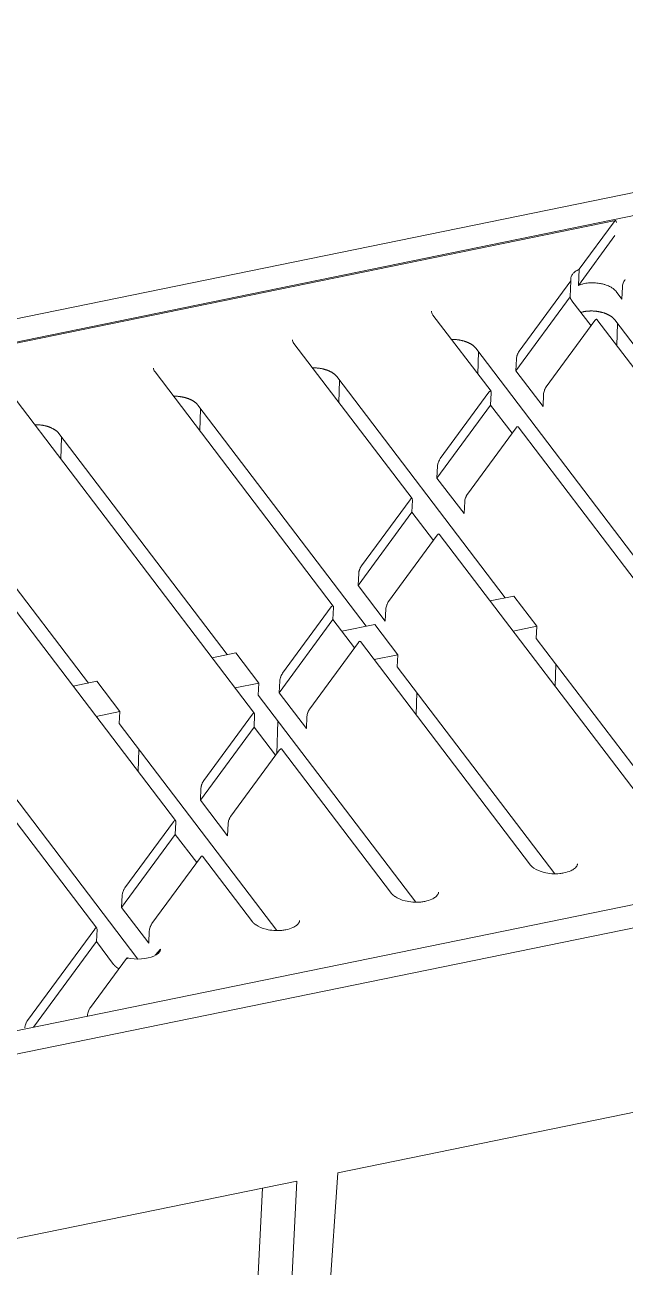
# Model space of a CAD drawing. Header units: millimetres. Extents: x 4267 to 8467, y 166 to 3136.
# Drawn here: x 5256.8 to 5313.5, y 1944.6 to 2062 of the extents above; entities that cross this region are included whole.
import ezdxf

# ---------------------------------------------------------------- set-up
doc = ezdxf.new("R2010")
doc.units = ezdxf.units.MM

msp = doc.modelspace()

# ---------------------------------------------------------------- linework, layer by layer
at = {"linetype": 'Continuous', "lineweight": 5}
for p, q in [((5135.58, 2009.62, 326.37), (5554.13, 2095.27, 326.37)), ((5137.03, 2007.72, 326.37), (5555.58, 2093.36, 326.37)), ((5312.6, 2043.53, 326.37), (5238.48, 2028.36, 326.37)), ((5312.47, 2043.41, 326.37), (5309.18, 2038.93, 326.37)), ((5312.55, 2042.11, 326.37), (5309.1, 2037.4, 326.37)), ((5309.1, 2037.4, 326.37), (5309.18, 2038.93, 326.37)), ((5303.5, 2031.19, 326.37), (5308.38, 2037.84, 326.37)), ((5308.38, 2037.84, 326.37), (5308.3, 2036.32, 326.37)), ((5179.91, 1951.38, 326.37), (5598.45, 2037.02, 326.37)), ((5313.19, 2036.12, 326.37), (5312.67, 2036.82, 326.37)), ((5313.25, 2037.26, 326.37), (5313.19, 2036.12, 326.37)), ((5308.3, 2036.32, 326.37), (5303.18, 2029.34, 326.37)), ((5308.48, 2035.96, 326.37), (5310.29, 2033.58, 326.37)), ((5181.36, 1949.47, 326.37), (5599.9, 2035.12, 326.37)), ((5300.84, 2027.4, 326.37), (5295.35, 2034.6, 326.37)), ((5310.66, 2034.08, 326.37), (5306.06, 2027.82, 326.37)), ((5342.91, 1992.05, 326.37), (5310.85, 2034.18, 326.37)), ((5328.44, 2013.24, 326.37), (5312.53, 2034.15, 326.37)), ((5312.79, 2033.81, 326.37), (5312.72, 2031.71, 326.37)), ((5293.39, 2017.25, 326.37), (5282.22, 2031.92, 326.37)), ((5315.32, 2010.56, 326.37), (5299.41, 2031.46, 326.37)), ((5299.67, 2031.12, 326.37), (5299.59, 2029.03, 326.37)), ((5303.18, 2029.34, 326.37), (5303.24, 2030.48, 326.37)), ((5305.75, 2025.97, 326.37), (5303.18, 2029.34, 326.37)), ((5285.94, 2007.1, 326.37), (5269.1, 2029.23, 326.37)), ((5302.19, 2007.87, 326.37), (5286.28, 2028.78, 326.37)), ((5286.54, 2028.43, 326.37), (5286.47, 2026.34, 326.37)), ((5296.05, 2021.04, 326.37), (5300.64, 2027.3, 326.37)), ((5300.86, 2027.24, 326.37), (5300.8, 2026.1, 326.37)), ((5305.8, 2027.12, 326.37), (5305.75, 2025.97, 326.37)), ((5278.49, 1996.95, 326.37), (5255.97, 2026.55, 326.37)), ((5289.06, 2005.18, 326.37), (5273.15, 2026.09, 326.37)), ((5300.8, 2026.1, 326.37), (5295.73, 2019.19, 326.37)), ((5300.8, 2026.1, 326.37), (5302.84, 2023.43, 326.37)), ((5273.41, 2025.75, 326.37), (5273.34, 2023.66, 326.37)), ((5271.04, 1986.81, 326.37), (5242.84, 2023.86, 326.37)), ((5303.21, 2023.93, 326.37), (5298.61, 2017.67, 326.37)), ((5330.83, 1987.98, 326.37), (5303.4, 2024.03, 326.37)), ((5275.93, 2002.5, 326.37), (5260.02, 2023.41, 326.37)), ((5260.28, 2023.06, 326.37), (5260.21, 2020.97, 326.37)), ((5262.81, 1999.81, 326.37), (5246.89, 2020.72, 326.37)), ((5295.73, 2019.19, 326.37), (5295.79, 2020.34, 326.37)), ((5263.59, 1976.66, 326.37), (5231.53, 2018.79, 326.37)), ((5298.3, 2015.83, 326.37), (5295.73, 2019.19, 326.37)), ((5288.6, 2010.89, 326.37), (5293.19, 2017.15, 326.37)), ((5293.41, 2017.1, 326.37), (5293.36, 2015.96, 326.37)), ((5298.35, 2016.97, 326.37), (5298.3, 2015.83, 326.37)), ((5293.36, 2015.96, 326.37), (5288.28, 2009.05, 326.37)), ((5293.36, 2015.96, 326.37), (5295.39, 2013.28, 326.37)), ((5295.76, 2013.79, 326.37), (5291.16, 2007.52, 326.37)), ((5317.71, 1985.3, 326.37), (5295.95, 2013.88, 326.37)), ((5288.28, 2009.05, 326.37), (5288.34, 2010.19, 326.37)), ((5290.85, 2005.68, 326.37), (5288.28, 2009.05, 326.37)), ((5281.15, 2000.74, 326.37), (5285.74, 2007.01, 326.37)), ((5300.75, 2007.58, 326.37), (5302.99, 2008.03, 326.37)), ((5302.99, 2008.03, 326.37), (5305.16, 2005.18, 326.37)), ((5285.91, 2005.81, 326.37), (5280.83, 1998.9, 326.37)), ((5285.96, 2006.95, 326.37), (5285.91, 2005.81, 326.37)), ((5285.91, 2005.81, 326.37), (5287.94, 2003.14, 326.37)), ((5290.9, 2006.82, 326.37), (5290.85, 2005.68, 326.37)), ((5286.74, 2004.71, 326.37), (5289.86, 2005.35, 326.37)), ((5289.86, 2005.35, 326.37), (5292.04, 2002.49, 326.37)), ((5305.16, 2005.18, 326.37), (5302.92, 2004.72, 326.37)), ((5305.11, 2004.04, 326.37), (5305.16, 2005.18, 326.37)), ((5288.31, 2003.64, 326.37), (5283.71, 1997.38, 326.37)), ((5304.58, 1982.61, 326.37), (5288.5, 2003.74, 326.37)), ((5320, 1984.47, 326.37), (5305.11, 2004.04, 326.37)), ((5274.49, 2002.2, 326.37), (5276.73, 2002.66, 326.37)), ((5276.73, 2002.66, 326.37), (5278.91, 1999.8, 326.37)), ((5292.04, 2002.49, 326.37), (5289.8, 2002.03, 326.37)), ((5291.98, 2001.35, 326.37), (5292.04, 2002.49, 326.37)), ((5306.87, 1981.79, 326.37), (5291.98, 2001.35, 326.37)), ((5306.89, 1999.5, 326.37), (5306.96, 2001.6, 326.37)), ((5261.37, 1999.52, 326.37), (5263.61, 1999.98, 326.37)), ((5263.61, 1999.98, 326.37), (5265.78, 1997.12, 326.37)), ((5280.83, 1998.9, 326.37), (5280.89, 2000.04, 326.37)), ((5278.91, 1999.8, 326.37), (5276.67, 1999.35, 326.37)), ((5278.85, 1998.67, 326.37), (5278.91, 1999.8, 326.37)), ((5283.4, 1995.53, 326.37), (5280.83, 1998.9, 326.37)), ((5293.76, 1996.82, 326.37), (5293.84, 1998.91, 326.37)), ((5293.74, 1979.1, 326.37), (5278.85, 1998.67, 326.37)), ((5265.78, 1997.12, 326.37), (5263.54, 1996.66, 326.37)), ((5265.72, 1995.98, 326.37), (5265.78, 1997.12, 326.37)), ((5273.7, 1990.6, 326.37), (5278.3, 1996.86, 326.37)), ((5278.51, 1996.8, 326.37), (5278.46, 1995.66, 326.37)), ((5283.45, 1996.67, 326.37), (5283.4, 1995.53, 326.37)), ((5280.61, 1976.41, 326.37), (5265.72, 1995.98, 326.37)), ((5278.46, 1995.66, 326.37), (5273.39, 1988.75, 326.37)), ((5278.46, 1995.66, 326.37), (5280.49, 1992.99, 326.37)), ((5280.6, 1993.14, 326.37), (5280.71, 1996.22, 326.37)), ((5267.49, 1973.73, 326.37), (5252.6, 1993.29, 326.37)), ((5267.51, 1991.45, 326.37), (5267.58, 1993.54, 326.37)), ((5280.86, 1993.49, 326.37), (5276.26, 1987.23, 326.37)), ((5291.45, 1979.92, 326.37), (5281.05, 1993.59, 326.37)), ((5273.39, 1988.75, 326.37), (5273.44, 1989.89, 326.37)), ((5275.95, 1985.38, 326.37), (5273.39, 1988.75, 326.37)), ((5266.25, 1980.45, 326.37), (5270.85, 1986.71, 326.37)), ((5271.07, 1986.65, 326.37), (5271.01, 1985.51, 326.37)), ((5276.01, 1986.53, 326.37), (5275.95, 1985.38, 326.37)), ((5271.01, 1985.51, 326.37), (5265.94, 1978.6, 326.37)), ((5271.01, 1985.51, 326.37), (5273.04, 1982.84, 326.37)), ((5273.41, 1983.34, 326.37), (5268.81, 1977.08, 326.37)), ((5278.32, 1977.24, 326.37), (5273.6, 1983.44, 326.37)), ((5265.94, 1978.6, 326.37), (5265.99, 1979.75, 326.37)), ((5268.5, 1975.24, 326.37), (5265.94, 1978.6, 326.37)), ((5257.06, 1967.93, 326.37), (5263.4, 1976.56, 326.37)), ((5263.62, 1976.51, 326.37), (5263.56, 1975.37, 326.37)), ((5263.56, 1975.37, 326.37), (5257.62, 1967.28, 326.37)), ((5263.56, 1975.37, 326.37), (5265.19, 1973.22, 326.37)), ((5268.56, 1976.38, 326.37), (5268.5, 1975.24, 326.37)), ((5266.39, 1973.78, 326.37), (5262.99, 1969.14, 326.37)), ((5262.73, 1968.45, 326.37), (5262.72, 1968.32, 326.37)), ((5286.37, 1953.53, 326.37), (5333.87, 1963.24, 326.37)), ((5280.84, 1872.86, 326.37), (5286.37, 1953.53, 326.37)), ((5236.1, 1943.24, 326.37), (5282.49, 1952.73, 326.37)), ((5279.25, 1952.07, 326.37), (5277.89, 1924.4, 326.37)), ((5282.49, 1952.73, 326.37), (5278.52, 1872.38, 326.37))]:
    msp.add_line(p, q, dxfattribs=at)
for points in [[(5308.3, 2036.32), (5308.31, 2036.31, 0.004111), (5308.31, 2036.29, 0.004097), (5308.31, 2036.28, 0.004079), (5308.32, 2036.27, 0.00406), (5308.32, 2036.26, 0.004038), (5308.32, 2036.25, 0.004016), (5308.33, 2036.23, 0.00399), (5308.33, 2036.22, 0.003964), (5308.34, 2036.21, 0.003935), (5308.34, 2036.2, 0.003905), (5308.35, 2036.18, 0.003872), (5308.35, 2036.17, 0.003838), (5308.36, 2036.16, 0.003805), (5308.36, 2036.15, 0.003777), (5308.37, 2036.14, 0.003729), (5308.37, 2036.12, 0.003669), (5308.38, 2036.11, 0.003661), (5308.39, 2036.1, 0.003695), (5308.39, 2036.09, 0.003547), (5308.4, 2036.08, 0.003276), (5308.4, 2036.06, 0.003573), (5308.41, 2036.05, 0.004201), (5308.42, 2036.04, 0.003142), (5308.43, 2036.03, 0.001071), (5308.43, 2036.02, 0.004365), (5308.44, 2036.01, 0.007316), (5308.46, 2035.99, 0.003492), (5308.48, 2035.96, 0.00183)], [(5312.53, 2034.15), (5312.5, 2034.19, 0.01014), (5312.47, 2034.22, 0.009403), (5312.44, 2034.26, 0.008954), (5312.4, 2034.3, 0.008859), (5312.37, 2034.33, 0.008619), (5312.33, 2034.37, 0.008367), (5312.28, 2034.4, 0.008089), (5312.24, 2034.44, 0.007884), (5312.19, 2034.47, 0.007635), (5312.14, 2034.51, 0.007433), (5312.09, 2034.54, 0.007202), (5312.03, 2034.57, 0.007017), (5311.97, 2034.6, 0.006808), (5311.92, 2034.63, 0.006638), (5311.85, 2034.66, 0.006451), (5311.79, 2034.69, 0.006298), (5311.73, 2034.72, 0.006133), (5311.66, 2034.75, 0.005997), (5311.59, 2034.77, 0.005853), (5311.52, 2034.8, 0.005732), (5311.45, 2034.82, 0.005608), (5311.37, 2034.84, 0.005502), (5311.3, 2034.86, 0.005396), (5311.22, 2034.88, 0.005304), (5311.15, 2034.9, 0.005216), (5311.07, 2034.91, 0.005137), (5310.99, 2034.93, 0.005065), (5310.91, 2034.94, 0.004998), (5310.83, 2034.95, 0.004941), (5310.75, 2034.96, 0.004886), (5310.67, 2034.97, 0.004842), (5310.6, 2034.98, 0.004794), (5310.52, 2034.98, 0.004767), (5310.44, 2034.99, 0.004738), (5310.36, 2034.99, 0.004711), (5310.28, 2034.99, 0.004659), (5310.21, 2034.99, 0.004687), (5310.13, 2034.98, 0.004751), (5310.05, 2034.98, 0.004638), (5309.98, 2034.98, 0.004345), (5309.91, 2034.97, 0.004763), (5309.84, 2034.96, 0.005634), (5309.77, 2034.95, 0.004374), (5309.7, 2034.94, 0.001558), (5309.64, 2034.93, 0.006066), (5309.57, 2034.92, 0.010785), (5309.46, 2034.89, 0.005409), (5309.31, 2034.86, 0.002932)], [(5299.41, 2031.46), (5299.37, 2031.51, 0.012485), (5299.33, 2031.55, 0.011397), (5299.29, 2031.6, 0.010732), (5299.24, 2031.64, 0.010588), (5299.19, 2031.68, 0.010233), (5299.14, 2031.73, 0.009865), (5299.08, 2031.77, 0.009466), (5299.02, 2031.81, 0.009174), (5298.96, 2031.85, 0.008829), (5298.89, 2031.89, 0.008551), (5298.82, 2031.93, 0.008239), (5298.75, 2031.97, 0.007989), (5298.67, 2032, 0.007726), (5298.59, 2032.04, 0.007521), (5298.51, 2032.07, 0.007274), (5298.42, 2032.1, 0.007048), (5298.34, 2032.13, 0.006912), (5298.25, 2032.16, 0.006873), (5298.15, 2032.18, 0.006538), (5298.06, 2032.2, 0.006021), (5297.97, 2032.22, 0.006461), (5297.87, 2032.24, 0.007463), (5297.77, 2032.26, 0.005682), (5297.68, 2032.27, 0.002193), (5297.59, 2032.28, 0.007661), (5297.49, 2032.29, 0.012902), (5297.32, 2032.3, 0.006434), (5297.1, 2032.3, 0.003461)], [(5286.28, 2028.78), (5286.24, 2028.82, 0.012484), (5286.2, 2028.87, 0.011397), (5286.16, 2028.91, 0.010732), (5286.12, 2028.95, 0.010587), (5286.07, 2029, 0.010233), (5286.01, 2029.04, 0.009865), (5285.96, 2029.08, 0.009466), (5285.9, 2029.12, 0.009174), (5285.83, 2029.17, 0.008829), (5285.76, 2029.21, 0.008551), (5285.69, 2029.24, 0.008239), (5285.62, 2029.28, 0.007989), (5285.54, 2029.32, 0.007726), (5285.46, 2029.35, 0.007521), (5285.38, 2029.38, 0.007274), (5285.3, 2029.41, 0.007048), (5285.21, 2029.44, 0.006912), (5285.12, 2029.47, 0.006873), (5285.03, 2029.49, 0.006538), (5284.93, 2029.52, 0.006021), (5284.84, 2029.54, 0.006461), (5284.74, 2029.55, 0.007463), (5284.65, 2029.57, 0.005682), (5284.55, 2029.58, 0.002193), (5284.47, 2029.59, 0.007661), (5284.36, 2029.6, 0.012902), (5284.19, 2029.61, 0.006434), (5283.98, 2029.61, 0.003461)], [(5273.15, 2026.09), (5273.11, 2026.14, 0.012488), (5273.08, 2026.18, 0.0114), (5273.03, 2026.22, 0.010735), (5272.99, 2026.27, 0.01059), (5272.94, 2026.31, 0.010236), (5272.88, 2026.35, 0.009867), (5272.83, 2026.4, 0.009469), (5272.77, 2026.44, 0.009176), (5272.7, 2026.48, 0.008831), (5272.64, 2026.52, 0.008553), (5272.57, 2026.56, 0.008241), (5272.49, 2026.59, 0.007991), (5272.42, 2026.63, 0.007728), (5272.34, 2026.66, 0.007522), (5272.25, 2026.7, 0.007276), (5272.17, 2026.73, 0.00705), (5272.08, 2026.76, 0.006913), (5271.99, 2026.78, 0.006874), (5271.9, 2026.81, 0.006539), (5271.81, 2026.83, 0.006022), (5271.71, 2026.85, 0.006461), (5271.62, 2026.87, 0.007464), (5271.52, 2026.88, 0.005682), (5271.42, 2026.9, 0.002194), (5271.34, 2026.91, 0.007662), (5271.23, 2026.92, 0.012903), (5271.06, 2026.92, 0.006434), (5270.85, 2026.93, 0.003461)], [(5260.02, 2023.41), (5259.99, 2023.45, 0.012488), (5259.95, 2023.49, 0.0114), (5259.91, 2023.54, 0.010735), (5259.86, 2023.58, 0.01059), (5259.81, 2023.63, 0.010236), (5259.76, 2023.67, 0.009867), (5259.7, 2023.71, 0.009469), (5259.64, 2023.75, 0.009176), (5259.58, 2023.79, 0.008831), (5259.51, 2023.83, 0.008553), (5259.44, 2023.87, 0.008241), (5259.36, 2023.91, 0.007991), (5259.29, 2023.94, 0.007728), (5259.21, 2023.98, 0.007522), (5259.13, 2024.01, 0.007276), (5259.04, 2024.04, 0.00705), (5258.95, 2024.07, 0.006913), (5258.86, 2024.1, 0.006874), (5258.77, 2024.12, 0.006539), (5258.68, 2024.14, 0.006022), (5258.59, 2024.16, 0.006461), (5258.49, 2024.18, 0.007464), (5258.39, 2024.2, 0.005682), (5258.3, 2024.21, 0.002194), (5258.21, 2024.22, 0.007662), (5258.1, 2024.23, 0.012903), (5257.94, 2024.24, 0.006434), (5257.72, 2024.24, 0.003461)], [(5304.52, 1982.66), (5304.53, 1982.65, 0.002114), (5304.54, 1982.65, 0.002054), (5304.54, 1982.64, 0.002028), (5304.55, 1982.63, 0.002043), (5304.56, 1982.62, 0.00204), (5304.56, 1982.61, 0.002036), (5304.57, 1982.6, 0.002028), (5304.58, 1982.6, 0.002028), (5304.58, 1982.59, 0.002021), (5304.59, 1982.58, 0.00202), (5304.6, 1982.57, 0.002012), (5304.61, 1982.56, 0.002011), (5304.62, 1982.55, 0.002003), (5304.62, 1982.55, 0.002001), (5304.63, 1982.54, 0.001994), (5304.64, 1982.53, 0.001992), (5304.65, 1982.52, 0.001984), (5304.66, 1982.51, 0.001982), (5304.67, 1982.5, 0.001974), (5304.68, 1982.49, 0.001972), (5304.68, 1982.49, 0.001963), (5304.69, 1982.48, 0.00196), (5304.7, 1982.47, 0.001953), (5304.71, 1982.46, 0.001954), (5304.72, 1982.45, 0.00194), (5304.73, 1982.44, 0.001924), (5304.74, 1982.43, 0.001935), (5304.75, 1982.42, 0.001975), (5304.76, 1982.42, 0.001904), (5304.77, 1982.41, 0.001765), (5304.79, 1982.4, 0.001958), (5304.8, 1982.39, 0.002353), (5304.81, 1982.38, 0.001743), (5304.82, 1982.37, 0.00053), (5304.83, 1982.36, 0.002511), (5304.84, 1982.35, 0.004292), (5304.86, 1982.34, 0.002031), (5304.89, 1982.32, 0.00105)], [(5291.4, 1979.98), (5291.4, 1979.97, 0.002115), (5291.41, 1979.96, 0.002054), (5291.42, 1979.95, 0.002028), (5291.42, 1979.94, 0.002043), (5291.43, 1979.93, 0.002041), (5291.44, 1979.93, 0.002036), (5291.44, 1979.92, 0.002028), (5291.45, 1979.91, 0.002028), (5291.46, 1979.9, 0.002021), (5291.46, 1979.89, 0.00202), (5291.47, 1979.88, 0.002012), (5291.48, 1979.88, 0.002011), (5291.49, 1979.87, 0.002003), (5291.5, 1979.86, 0.002002), (5291.5, 1979.85, 0.001994), (5291.51, 1979.84, 0.001992), (5291.52, 1979.83, 0.001984), (5291.53, 1979.83, 0.001982), (5291.54, 1979.82, 0.001974), (5291.55, 1979.81, 0.001972), (5291.56, 1979.8, 0.001963), (5291.57, 1979.79, 0.00196), (5291.58, 1979.78, 0.001953), (5291.59, 1979.77, 0.001954), (5291.59, 1979.76, 0.00194), (5291.61, 1979.76, 0.001924), (5291.62, 1979.75, 0.001935), (5291.63, 1979.74, 0.001975), (5291.64, 1979.73, 0.001904), (5291.65, 1979.72, 0.001765), (5291.66, 1979.71, 0.001958), (5291.67, 1979.7, 0.002353), (5291.68, 1979.69, 0.001743), (5291.69, 1979.69, 0.00053), (5291.7, 1979.68, 0.002511), (5291.72, 1979.67, 0.004292), (5291.74, 1979.65, 0.002031), (5291.77, 1979.63, 0.00105)], [(5278.27, 1977.29), (5278.27, 1977.28, 0.002115), (5278.28, 1977.27, 0.002054), (5278.29, 1977.27, 0.002028), (5278.29, 1977.26, 0.002043), (5278.3, 1977.25, 0.002041), (5278.31, 1977.24, 0.002037), (5278.31, 1977.23, 0.002028), (5278.32, 1977.22, 0.002028), (5278.33, 1977.22, 0.002021), (5278.34, 1977.21, 0.00202), (5278.34, 1977.2, 0.002012), (5278.35, 1977.19, 0.002011), (5278.36, 1977.18, 0.002003), (5278.37, 1977.17, 0.002002), (5278.38, 1977.16, 0.001994), (5278.38, 1977.16, 0.001992), (5278.39, 1977.15, 0.001984), (5278.4, 1977.14, 0.001982), (5278.41, 1977.13, 0.001974), (5278.42, 1977.12, 0.001972), (5278.43, 1977.11, 0.001963), (5278.44, 1977.1, 0.00196), (5278.45, 1977.1, 0.001953), (5278.46, 1977.09, 0.001955), (5278.47, 1977.08, 0.00194), (5278.48, 1977.07, 0.001924), (5278.49, 1977.06, 0.001935), (5278.5, 1977.05, 0.001975), (5278.51, 1977.04, 0.001904), (5278.52, 1977.03, 0.001765), (5278.53, 1977.03, 0.001958), (5278.54, 1977.02, 0.002353), (5278.55, 1977.01, 0.001743), (5278.56, 1977, 0.00053), (5278.57, 1976.99, 0.002511), (5278.59, 1976.98, 0.004292), (5278.61, 1976.97, 0.002031), (5278.64, 1976.95, 0.00105)], [(5265.19, 1973.22), (5265.2, 1973.2, 0.003945), (5265.22, 1973.19, 0.003857), (5265.23, 1973.17, 0.00379), (5265.24, 1973.16, 0.003753), (5265.25, 1973.15, 0.003704), (5265.27, 1973.13, 0.003655), (5265.28, 1973.12, 0.003602), (5265.29, 1973.1, 0.003556), (5265.31, 1973.09, 0.003505), (5265.32, 1973.07, 0.00346), (5265.34, 1973.06, 0.003409), (5265.35, 1973.05, 0.003362), (5265.37, 1973.03, 0.003316), (5265.38, 1973.02, 0.003277), (5265.4, 1973, 0.003222), (5265.41, 1972.99, 0.003159), (5265.43, 1972.98, 0.003141), (5265.45, 1972.96, 0.003162), (5265.47, 1972.95, 0.003027), (5265.48, 1972.94, 0.002789), (5265.5, 1972.92, 0.003038), (5265.52, 1972.91, 0.00357), (5265.54, 1972.9, 0.002663), (5265.56, 1972.88, 0.000902), (5265.57, 1972.87, 0.003702), (5265.6, 1972.86, 0.006205), (5265.63, 1972.84, 0.00296), (5265.68, 1972.81, 0.001549)]]:
    msp.add_lwpolyline(points, format="xyb", dxfattribs=at)
for points, knots in [([(5312.69, 2043.36, 326.37), (5312.69, 2043.45, 326.37), (5312.67, 2043.52, 326.37), (5312.63, 2043.53, 326.37), (5312.63, 2043.53, 326.37), (5312.62, 2043.53, 326.37), (5312.62, 2043.53, 326.37), (5312.61, 2043.53, 326.37), (5312.6, 2043.53, 326.37), (5312.58, 2043.52, 326.37), (5312.57, 2043.51, 326.37), (5312.55, 2043.5, 326.37), (5312.55, 2043.5, 326.37), (5312.55, 2043.5, 326.37), (5312.55, 2043.5, 326.37), (5312.55, 2043.49, 326.37), (5312.54, 2043.49, 326.37), (5312.53, 2043.48, 326.37), (5312.53, 2043.48, 326.37), (5312.51, 2043.46, 326.37), (5312.49, 2043.44, 326.37), (5312.47, 2043.41, 326.37)], [0, 0, 0, 0, 0.5, 0.5, 0.53125, 0.53125, 0.5625, 0.5625, 0.625, 0.625, 0.75, 0.75, 0.757812, 0.757812, 0.765625, 0.78125, 0.8125, 0.8125, 0.875, 0.875, 1, 1, 1, 1]), ([(5309.18, 2038.93, 326.37), (5309.04, 2038.86, 326.37), (5308.91, 2038.79, 326.37), (5308.77, 2038.7, 326.37), (5308.75, 2038.67, 326.37), (5308.64, 2038.59, 326.37), (5308.58, 2038.52, 326.37), (5308.45, 2038.35, 326.37), (5308.41, 2038.25, 326.37), (5308.38, 2038.12, 326.37), (5308.37, 2038.1, 326.37), (5308.36, 2037.99, 326.37), (5308.36, 2037.92, 326.37), (5308.38, 2037.84, 326.37)], [0, 0, 0, 0, 0.25, 0.25, 0.3125, 0.3125, 0.5, 0.5, 0.75, 0.75, 0.8125, 0.8125, 1, 1, 1, 1]), ([(5312.67, 2036.82, 326.37), (5312.6, 2036.91, 326.37), (5312.51, 2036.99, 326.37), (5312.38, 2037.1, 326.37), (5312.35, 2037.12, 326.37), (5312.24, 2037.2, 326.37), (5312.14, 2037.25, 326.37), (5311.9, 2037.37, 326.37), (5311.75, 2037.43, 326.37), (5311.55, 2037.5, 326.37), (5311.51, 2037.51, 326.37), (5311.35, 2037.55, 326.37), (5311.22, 2037.58, 326.37), (5310.92, 2037.63, 326.37), (5310.75, 2037.64, 326.37), (5310.53, 2037.65, 326.37), (5310.49, 2037.65, 326.37), (5310.31, 2037.65, 326.37), (5310.17, 2037.65, 326.37), (5309.87, 2037.62, 326.37), (5309.7, 2037.59, 326.37), (5309.5, 2037.54, 326.37), (5309.46, 2037.53, 326.37), (5309.31, 2037.49, 326.37), (5309.2, 2037.45, 326.37), (5309.1, 2037.4, 326.37)], [0, 0, 0, 0, 0.125, 0.125, 0.15625, 0.15625, 0.25, 0.25, 0.375, 0.375, 0.40625, 0.40625, 0.5, 0.5, 0.625, 0.625, 0.65625, 0.65625, 0.75, 0.75, 0.875, 0.875, 0.90625, 0.90625, 1, 1, 1, 1]), ([(5313.51, 2037.97, 326.37), (5313.48, 2037.93, 326.37), (5313.45, 2037.88, 326.37), (5313.41, 2037.81, 326.37), (5313.4, 2037.79, 326.37), (5313.37, 2037.73, 326.37), (5313.35, 2037.68, 326.37), (5313.31, 2037.56, 326.37), (5313.29, 2037.49, 326.37), (5313.27, 2037.41, 326.37), (5313.27, 2037.4, 326.37), (5313.26, 2037.34, 326.37), (5313.25, 2037.3, 326.37), (5313.25, 2037.26, 326.37)], [0, 0, 0, 0, 0.25, 0.25, 0.3125, 0.3125, 0.5, 0.5, 0.75, 0.75, 0.8125, 0.8125, 1, 1, 1, 1]), ([(5310.85, 2034.18, 326.37), (5310.85, 2034.18, 326.37), (5310.85, 2034.18, 326.37), (5310.84, 2034.18, 326.37), (5310.84, 2034.19, 326.37), (5310.83, 2034.19, 326.37), (5310.82, 2034.2, 326.37), (5310.82, 2034.2, 326.37), (5310.81, 2034.2, 326.37), (5310.8, 2034.2, 326.37), (5310.78, 2034.19, 326.37), (5310.77, 2034.19, 326.37), (5310.76, 2034.19, 326.37), (5310.76, 2034.18, 326.37), (5310.75, 2034.18, 326.37), (5310.75, 2034.18, 326.37), (5310.74, 2034.17, 326.37), (5310.74, 2034.17, 326.37), (5310.72, 2034.16, 326.37), (5310.7, 2034.13, 326.37), (5310.66, 2034.08, 326.37)], [0.3658309, 0.3658309, 0.3658309, 0.3658309, 0.375, 0.375, 0.4375, 0.46875, 0.46875, 0.5, 0.5, 0.625, 0.625, 0.6875, 0.6875, 0.71875, 0.734375, 0.7421875, 0.7421875, 0.75, 0.75, 1, 1, 1, 1]), ([(5303.24, 2030.48, 326.37), (5303.24, 2030.53, 326.37), (5303.25, 2030.59, 326.37), (5303.27, 2030.68, 326.37), (5303.28, 2030.71, 326.37), (5303.29, 2030.76, 326.37), (5303.3, 2030.79, 326.37), (5303.31, 2030.81, 326.37), (5303.32, 2030.83, 326.37), (5303.32, 2030.84, 326.37), (5303.33, 2030.88, 326.37), (5303.35, 2030.91, 326.37), (5303.37, 2030.96, 326.37), (5303.37, 2030.97, 326.37), (5303.39, 2031, 326.37), (5303.39, 2031.01, 326.37), (5303.4, 2031.03, 326.37), (5303.4, 2031.03, 326.37), (5303.41, 2031.04, 326.37), (5303.41, 2031.04, 326.37), (5303.43, 2031.08, 326.37), (5303.46, 2031.13, 326.37), (5303.5, 2031.19, 326.37)], [0, 0, 0, 0, 0.25, 0.25, 0.375, 0.375, 0.4375, 0.46875, 0.46875, 0.5, 0.5, 0.625, 0.625, 0.6875, 0.6875, 0.71875, 0.734375, 0.742188, 0.742188, 0.75, 0.75, 1, 1, 1, 1]), ([(5300.64, 2027.3, 326.37), (5300.66, 2027.33, 326.37), (5300.68, 2027.35, 326.37), (5300.7, 2027.37, 326.37), (5300.71, 2027.38, 326.37), (5300.72, 2027.38, 326.37), (5300.72, 2027.39, 326.37), (5300.73, 2027.39, 326.37), (5300.73, 2027.39, 326.37), (5300.73, 2027.39, 326.37), (5300.73, 2027.39, 326.37), (5300.75, 2027.41, 326.37), (5300.76, 2027.41, 326.37), (5300.78, 2027.42, 326.37), (5300.79, 2027.42, 326.37), (5300.79, 2027.42, 326.37), (5300.8, 2027.42, 326.37), (5300.8, 2027.42, 326.37), (5300.8, 2027.42, 326.37), (5300.85, 2027.41, 326.37), (5300.87, 2027.34, 326.37), (5300.86, 2027.24, 326.37)], [0, 0, 0, 0, 0.125, 0.125, 0.1875, 0.1875, 0.21875, 0.234375, 0.242188, 0.242188, 0.25, 0.25, 0.375, 0.375, 0.4375, 0.4375, 0.46875, 0.46875, 0.5, 0.5, 1, 1, 1, 1]), ([(5306.06, 2027.82, 326.37), (5306.04, 2027.79, 326.37), (5306.02, 2027.77, 326.37), (5306, 2027.73, 326.37), (5305.99, 2027.72, 326.37), (5305.98, 2027.7, 326.37), (5305.98, 2027.69, 326.37), (5305.97, 2027.68, 326.37), (5305.97, 2027.68, 326.37), (5305.97, 2027.68, 326.37), (5305.97, 2027.68, 326.37), (5305.95, 2027.64, 326.37), (5305.94, 2027.61, 326.37), (5305.92, 2027.56, 326.37), (5305.91, 2027.54, 326.37), (5305.9, 2027.52, 326.37), (5305.9, 2027.51, 326.37), (5305.89, 2027.49, 326.37), (5305.89, 2027.49, 326.37), (5305.84, 2027.34, 326.37), (5305.81, 2027.21, 326.37), (5305.8, 2027.12, 326.37)], [0, 0, 0, 0, 0.125, 0.125, 0.1875, 0.1875, 0.21875, 0.234375, 0.242188, 0.242188, 0.25, 0.25, 0.375, 0.375, 0.4375, 0.4375, 0.46875, 0.46875, 0.5, 0.5, 1, 1, 1, 1]), ([(5303.4, 2024.03, 326.37), (5303.4, 2024.03, 326.37), (5303.4, 2024.03, 326.37), (5303.39, 2024.04, 326.37), (5303.39, 2024.04, 326.37), (5303.38, 2024.05, 326.37), (5303.37, 2024.05, 326.37), (5303.37, 2024.05, 326.37), (5303.36, 2024.05, 326.37), (5303.35, 2024.05, 326.37), (5303.33, 2024.05, 326.37), (5303.32, 2024.04, 326.37), (5303.31, 2024.04, 326.37), (5303.31, 2024.04, 326.37), (5303.3, 2024.03, 326.37), (5303.3, 2024.03, 326.37), (5303.29, 2024.03, 326.37), (5303.29, 2024.03, 326.37), (5303.27, 2024.01, 326.37), (5303.25, 2023.99, 326.37), (5303.21, 2023.93, 326.37)], [0.365831, 0.365831, 0.365831, 0.365831, 0.375, 0.375, 0.4375, 0.46875, 0.46875, 0.5, 0.5, 0.625, 0.625, 0.6875, 0.6875, 0.71875, 0.734375, 0.7421875, 0.7421875, 0.75, 0.75, 1, 1, 1, 1]), ([(5295.79, 2020.34, 326.37), (5295.79, 2020.38, 326.37), (5295.8, 2020.44, 326.37), (5295.82, 2020.51, 326.37), (5295.82, 2020.53, 326.37), (5295.84, 2020.6, 326.37), (5295.85, 2020.65, 326.37), (5295.9, 2020.77, 326.37), (5295.93, 2020.83, 326.37), (5295.97, 2020.91, 326.37), (5295.97, 2020.92, 326.37), (5296, 2020.97, 326.37), (5296.02, 2021.01, 326.37), (5296.05, 2021.04, 326.37)], [0, 0, 0, 0, 0.25, 0.25, 0.3125, 0.3125, 0.5, 0.5, 0.75, 0.75, 0.8125, 0.8125, 1, 1, 1, 1]), ([(5298.61, 2017.67, 326.37), (5298.59, 2017.64, 326.37), (5298.57, 2017.62, 326.37), (5298.55, 2017.58, 326.37), (5298.54, 2017.57, 326.37), (5298.53, 2017.55, 326.37), (5298.53, 2017.54, 326.37), (5298.53, 2017.53, 326.37), (5298.52, 2017.53, 326.37), (5298.52, 2017.53, 326.37), (5298.52, 2017.53, 326.37), (5298.5, 2017.49, 326.37), (5298.49, 2017.46, 326.37), (5298.47, 2017.41, 326.37), (5298.46, 2017.39, 326.37), (5298.45, 2017.37, 326.37), (5298.45, 2017.36, 326.37), (5298.44, 2017.35, 326.37), (5298.44, 2017.34, 326.37), (5298.39, 2017.19, 326.37), (5298.36, 2017.06, 326.37), (5298.35, 2016.97, 326.37)], [0, 0, 0, 0, 0.125, 0.125, 0.1875, 0.1875, 0.21875, 0.234375, 0.242188, 0.242188, 0.25, 0.25, 0.375, 0.375, 0.4375, 0.4375, 0.46875, 0.46875, 0.5, 0.5, 1, 1, 1, 1]), ([(5293.19, 2017.15, 326.37), (5293.21, 2017.18, 326.37), (5293.23, 2017.2, 326.37), (5293.25, 2017.22, 326.37), (5293.26, 2017.23, 326.37), (5293.27, 2017.24, 326.37), (5293.27, 2017.24, 326.37), (5293.28, 2017.24, 326.37), (5293.28, 2017.24, 326.37), (5293.28, 2017.25, 326.37), (5293.28, 2017.25, 326.37), (5293.3, 2017.26, 326.37), (5293.31, 2017.27, 326.37), (5293.33, 2017.27, 326.37), (5293.34, 2017.27, 326.37), (5293.34, 2017.27, 326.37), (5293.35, 2017.27, 326.37), (5293.35, 2017.27, 326.37), (5293.35, 2017.27, 326.37), (5293.4, 2017.26, 326.37), (5293.42, 2017.19, 326.37), (5293.41, 2017.1, 326.37)], [0, 0, 0, 0, 0.125, 0.125, 0.1875, 0.1875, 0.21875, 0.234375, 0.242188, 0.242188, 0.25, 0.25, 0.375, 0.375, 0.4375, 0.4375, 0.46875, 0.46875, 0.5, 0.5, 1, 1, 1, 1]), ([(5295.95, 2013.88, 326.37), (5295.95, 2013.88, 326.37), (5295.95, 2013.88, 326.37), (5295.94, 2013.89, 326.37), (5295.94, 2013.9, 326.37), (5295.93, 2013.9, 326.37), (5295.92, 2013.9, 326.37), (5295.92, 2013.9, 326.37), (5295.91, 2013.91, 326.37), (5295.9, 2013.91, 326.37), (5295.88, 2013.9, 326.37), (5295.87, 2013.9, 326.37), (5295.86, 2013.89, 326.37), (5295.86, 2013.89, 326.37), (5295.85, 2013.88, 326.37), (5295.85, 2013.88, 326.37), (5295.85, 2013.88, 326.37), (5295.84, 2013.88, 326.37), (5295.83, 2013.86, 326.37), (5295.8, 2013.84, 326.37), (5295.76, 2013.79, 326.37)], [0.3658315, 0.3658315, 0.3658315, 0.3658315, 0.375, 0.375, 0.4375, 0.46875, 0.46875, 0.5, 0.5, 0.625, 0.625, 0.6875, 0.6875, 0.71875, 0.734375, 0.7421875, 0.7421875, 0.75, 0.75, 1, 1, 1, 1]), ([(5288.34, 2010.19, 326.37), (5288.34, 2010.23, 326.37), (5288.35, 2010.29, 326.37), (5288.37, 2010.38, 326.37), (5288.38, 2010.42, 326.37), (5288.4, 2010.47, 326.37), (5288.4, 2010.49, 326.37), (5288.41, 2010.52, 326.37), (5288.42, 2010.53, 326.37), (5288.42, 2010.54, 326.37), (5288.44, 2010.58, 326.37), (5288.45, 2010.61, 326.37), (5288.47, 2010.66, 326.37), (5288.48, 2010.68, 326.37), (5288.49, 2010.7, 326.37), (5288.49, 2010.72, 326.37), (5288.5, 2010.73, 326.37), (5288.5, 2010.74, 326.37), (5288.51, 2010.74, 326.37), (5288.51, 2010.75, 326.37), (5288.53, 2010.78, 326.37), (5288.56, 2010.84, 326.37), (5288.6, 2010.89, 326.37)], [0, 0, 0, 0, 0.25, 0.25, 0.375, 0.375, 0.4375, 0.46875, 0.46875, 0.5, 0.5, 0.625, 0.625, 0.6875, 0.6875, 0.71875, 0.734375, 0.742188, 0.742188, 0.75, 0.75, 1, 1, 1, 1]), ([(5285.74, 2007.01, 326.37), (5285.76, 2007.03, 326.37), (5285.78, 2007.05, 326.37), (5285.8, 2007.07, 326.37), (5285.81, 2007.08, 326.37), (5285.82, 2007.09, 326.37), (5285.82, 2007.09, 326.37), (5285.83, 2007.1, 326.37), (5285.83, 2007.1, 326.37), (5285.83, 2007.1, 326.37), (5285.83, 2007.1, 326.37), (5285.85, 2007.11, 326.37), (5285.86, 2007.12, 326.37), (5285.88, 2007.12, 326.37), (5285.89, 2007.12, 326.37), (5285.89, 2007.13, 326.37), (5285.9, 2007.13, 326.37), (5285.9, 2007.12, 326.37), (5285.9, 2007.12, 326.37), (5285.95, 2007.11, 326.37), (5285.97, 2007.04, 326.37), (5285.96, 2006.95, 326.37)], [0, 0, 0, 0, 0.125, 0.125, 0.1875, 0.1875, 0.21875, 0.234375, 0.242188, 0.242188, 0.25, 0.25, 0.375, 0.375, 0.4375, 0.4375, 0.46875, 0.46875, 0.5, 0.5, 1, 1, 1, 1]), ([(5291.16, 2007.52, 326.37), (5291.14, 2007.5, 326.37), (5291.12, 2007.47, 326.37), (5291.1, 2007.43, 326.37), (5291.09, 2007.42, 326.37), (5291.09, 2007.4, 326.37), (5291.08, 2007.4, 326.37), (5291.08, 2007.39, 326.37), (5291.07, 2007.38, 326.37), (5291.07, 2007.38, 326.37), (5291.07, 2007.38, 326.37), (5291.05, 2007.35, 326.37), (5291.04, 2007.31, 326.37), (5291.02, 2007.26, 326.37), (5291.01, 2007.25, 326.37), (5291, 2007.22, 326.37), (5291, 2007.22, 326.37), (5290.99, 2007.2, 326.37), (5290.99, 2007.19, 326.37), (5290.94, 2007.05, 326.37), (5290.91, 2006.91, 326.37), (5290.9, 2006.82, 326.37)], [0, 0, 0, 0, 0.125, 0.125, 0.1875, 0.1875, 0.21875, 0.234375, 0.242188, 0.242188, 0.25, 0.25, 0.375, 0.375, 0.4375, 0.4375, 0.46875, 0.46875, 0.5, 0.5, 1, 1, 1, 1]), ([(5288.5, 2003.74, 326.37), (5288.5, 2003.74, 326.37), (5288.5, 2003.74, 326.37), (5288.49, 2003.74, 326.37), (5288.49, 2003.75, 326.37), (5288.48, 2003.75, 326.37), (5288.48, 2003.75, 326.37), (5288.47, 2003.76, 326.37), (5288.46, 2003.76, 326.37), (5288.45, 2003.76, 326.37), (5288.43, 2003.75, 326.37), (5288.42, 2003.75, 326.37), (5288.41, 2003.74, 326.37), (5288.41, 2003.74, 326.37), (5288.4, 2003.74, 326.37), (5288.4, 2003.73, 326.37), (5288.4, 2003.73, 326.37), (5288.39, 2003.73, 326.37), (5288.38, 2003.72, 326.37), (5288.35, 2003.69, 326.37), (5288.31, 2003.64, 326.37)], [0.3658303, 0.3658303, 0.3658303, 0.3658303, 0.375, 0.375, 0.4375, 0.46875, 0.46875, 0.5, 0.5, 0.625, 0.625, 0.6875, 0.6875, 0.71875, 0.734375, 0.7421875, 0.7421875, 0.75, 0.75, 1, 1, 1, 1]), ([(5280.89, 2000.04, 326.37), (5280.89, 2000.09, 326.37), (5280.9, 2000.14, 326.37), (5280.92, 2000.24, 326.37), (5280.93, 2000.27, 326.37), (5280.95, 2000.32, 326.37), (5280.95, 2000.34, 326.37), (5280.96, 2000.37, 326.37), (5280.97, 2000.39, 326.37), (5280.97, 2000.4, 326.37), (5280.99, 2000.43, 326.37), (5281, 2000.47, 326.37), (5281.02, 2000.52, 326.37), (5281.03, 2000.53, 326.37), (5281.04, 2000.56, 326.37), (5281.04, 2000.57, 326.37), (5281.05, 2000.58, 326.37), (5281.06, 2000.59, 326.37), (5281.06, 2000.59, 326.37), (5281.06, 2000.6, 326.37), (5281.08, 2000.64, 326.37), (5281.11, 2000.69, 326.37), (5281.15, 2000.74, 326.37)], [0, 0, 0, 0, 0.25, 0.25, 0.375, 0.375, 0.4375, 0.46875, 0.46875, 0.5, 0.5, 0.625, 0.625, 0.6875, 0.6875, 0.71875, 0.734375, 0.742188, 0.742188, 0.75, 0.75, 1, 1, 1, 1]), ([(5278.3, 1996.86, 326.37), (5278.32, 1996.89, 326.37), (5278.33, 1996.91, 326.37), (5278.35, 1996.93, 326.37), (5278.36, 1996.93, 326.37), (5278.37, 1996.94, 326.37), (5278.37, 1996.94, 326.37), (5278.38, 1996.95, 326.37), (5278.38, 1996.95, 326.37), (5278.38, 1996.95, 326.37), (5278.38, 1996.95, 326.37), (5278.4, 1996.96, 326.37), (5278.41, 1996.97, 326.37), (5278.43, 1996.98, 326.37), (5278.44, 1996.98, 326.37), (5278.45, 1996.98, 326.37), (5278.45, 1996.98, 326.37), (5278.45, 1996.98, 326.37), (5278.46, 1996.98, 326.37), (5278.5, 1996.96, 326.37), (5278.52, 1996.9, 326.37), (5278.51, 1996.8, 326.37)], [0, 0, 0, 0, 0.125, 0.125, 0.1875, 0.1875, 0.21875, 0.234375, 0.242188, 0.242188, 0.25, 0.25, 0.375, 0.375, 0.4375, 0.4375, 0.46875, 0.46875, 0.5, 0.5, 1, 1, 1, 1]), ([(5283.71, 1997.38, 326.37), (5283.69, 1997.35, 326.37), (5283.67, 1997.32, 326.37), (5283.65, 1997.28, 326.37), (5283.64, 1997.27, 326.37), (5283.64, 1997.26, 326.37), (5283.63, 1997.25, 326.37), (5283.63, 1997.24, 326.37), (5283.62, 1997.24, 326.37), (5283.62, 1997.23, 326.37), (5283.62, 1997.23, 326.37), (5283.61, 1997.2, 326.37), (5283.59, 1997.16, 326.37), (5283.57, 1997.12, 326.37), (5283.56, 1997.1, 326.37), (5283.55, 1997.08, 326.37), (5283.55, 1997.07, 326.37), (5283.54, 1997.05, 326.37), (5283.54, 1997.05, 326.37), (5283.49, 1996.9, 326.37), (5283.46, 1996.77, 326.37), (5283.45, 1996.67, 326.37)], [0, 0, 0, 0, 0.125, 0.125, 0.1875, 0.1875, 0.21875, 0.234375, 0.242188, 0.242188, 0.25, 0.25, 0.375, 0.375, 0.4375, 0.4375, 0.46875, 0.46875, 0.5, 0.5, 1, 1, 1, 1]), ([(5281.05, 1993.59, 326.37), (5281.05, 1993.59, 326.37), (5281.05, 1993.59, 326.37), (5281.04, 1993.59, 326.37), (5281.04, 1993.6, 326.37), (5281.03, 1993.6, 326.37), (5281.03, 1993.61, 326.37), (5281.02, 1993.61, 326.37), (5281.01, 1993.61, 326.37), (5281, 1993.61, 326.37), (5280.98, 1993.6, 326.37), (5280.97, 1993.6, 326.37), (5280.96, 1993.6, 326.37), (5280.96, 1993.59, 326.37), (5280.95, 1993.59, 326.37), (5280.95, 1993.59, 326.37), (5280.95, 1993.58, 326.37), (5280.95, 1993.58, 326.37), (5280.93, 1993.57, 326.37), (5280.9, 1993.54, 326.37), (5280.86, 1993.49, 326.37)], [0.3658304, 0.3658304, 0.3658304, 0.3658304, 0.375, 0.375, 0.4375, 0.46875, 0.46875, 0.5, 0.5, 0.625, 0.625, 0.6875, 0.6875, 0.71875, 0.734375, 0.7421875, 0.7421875, 0.75, 0.75, 1, 1, 1, 1]), ([(5273.44, 1989.89, 326.37), (5273.44, 1989.94, 326.37), (5273.45, 1990, 326.37), (5273.47, 1990.09, 326.37), (5273.48, 1990.12, 326.37), (5273.5, 1990.17, 326.37), (5273.5, 1990.2, 326.37), (5273.51, 1990.22, 326.37), (5273.52, 1990.24, 326.37), (5273.52, 1990.25, 326.37), (5273.54, 1990.29, 326.37), (5273.55, 1990.32, 326.37), (5273.57, 1990.37, 326.37), (5273.58, 1990.38, 326.37), (5273.59, 1990.41, 326.37), (5273.6, 1990.42, 326.37), (5273.6, 1990.44, 326.37), (5273.61, 1990.44, 326.37), (5273.61, 1990.45, 326.37), (5273.61, 1990.45, 326.37), (5273.63, 1990.49, 326.37), (5273.66, 1990.54, 326.37), (5273.7, 1990.6, 326.37)], [0, 0, 0, 0, 0.25, 0.25, 0.375, 0.375, 0.4375, 0.46875, 0.46875, 0.5, 0.5, 0.625, 0.625, 0.6875, 0.6875, 0.71875, 0.734375, 0.742188, 0.742188, 0.75, 0.75, 1, 1, 1, 1]), ([(5276.26, 1987.23, 326.37), (5276.24, 1987.2, 326.37), (5276.22, 1987.18, 326.37), (5276.2, 1987.14, 326.37), (5276.2, 1987.13, 326.37), (5276.19, 1987.11, 326.37), (5276.18, 1987.1, 326.37), (5276.18, 1987.09, 326.37), (5276.18, 1987.09, 326.37), (5276.17, 1987.09, 326.37), (5276.17, 1987.09, 326.37), (5276.16, 1987.05, 326.37), (5276.14, 1987.02, 326.37), (5276.12, 1986.97, 326.37), (5276.11, 1986.95, 326.37), (5276.1, 1986.93, 326.37), (5276.1, 1986.92, 326.37), (5276.09, 1986.9, 326.37), (5276.09, 1986.9, 326.37), (5276.04, 1986.75, 326.37), (5276.01, 1986.62, 326.37), (5276.01, 1986.53, 326.37)], [0, 0, 0, 0, 0.125, 0.125, 0.1875, 0.1875, 0.21875, 0.234375, 0.242188, 0.242188, 0.25, 0.25, 0.375, 0.375, 0.4375, 0.4375, 0.46875, 0.46875, 0.5, 0.5, 1, 1, 1, 1]), ([(5270.85, 1986.71, 326.37), (5270.87, 1986.74, 326.37), (5270.88, 1986.76, 326.37), (5270.9, 1986.78, 326.37), (5270.91, 1986.79, 326.37), (5270.92, 1986.79, 326.37), (5270.92, 1986.8, 326.37), (5270.93, 1986.8, 326.37), (5270.93, 1986.8, 326.37), (5270.93, 1986.8, 326.37), (5270.93, 1986.8, 326.37), (5270.95, 1986.82, 326.37), (5270.96, 1986.82, 326.37), (5270.98, 1986.83, 326.37), (5270.99, 1986.83, 326.37), (5271, 1986.83, 326.37), (5271, 1986.83, 326.37), (5271, 1986.83, 326.37), (5271.01, 1986.83, 326.37), (5271.05, 1986.82, 326.37), (5271.07, 1986.75, 326.37), (5271.06, 1986.65, 326.37)], [0, 0, 0, 0, 0.125, 0.125, 0.1875, 0.1875, 0.21875, 0.234375, 0.242188, 0.242188, 0.25, 0.25, 0.375, 0.375, 0.4375, 0.4375, 0.46875, 0.46875, 0.5, 0.5, 1, 1, 1, 1]), ([(5273.6, 1983.44, 326.37), (5273.6, 1983.44, 326.37), (5273.6, 1983.44, 326.37), (5273.6, 1983.45, 326.37), (5273.59, 1983.45, 326.37), (5273.58, 1983.46, 326.37), (5273.58, 1983.46, 326.37), (5273.57, 1983.46, 326.37), (5273.56, 1983.46, 326.37), (5273.55, 1983.46, 326.37), (5273.53, 1983.46, 326.37), (5273.53, 1983.45, 326.37), (5273.51, 1983.45, 326.37), (5273.51, 1983.45, 326.37), (5273.5, 1983.44, 326.37), (5273.5, 1983.44, 326.37), (5273.5, 1983.44, 326.37), (5273.5, 1983.44, 326.37), (5273.48, 1983.42, 326.37), (5273.45, 1983.4, 326.37), (5273.41, 1983.34, 326.37)], [0.3658309, 0.3658309, 0.3658309, 0.3658309, 0.375, 0.375, 0.4375, 0.46875, 0.46875, 0.5, 0.5, 0.625, 0.625, 0.6875, 0.6875, 0.71875, 0.734375, 0.7421875, 0.7421875, 0.75, 0.75, 1, 1, 1, 1]), ([(5307.72, 1981.87, 326.37), (5307.6, 1981.84, 326.37), (5306.99, 1981.75, 326.37), (5305.88, 1981.82, 326.37), (5305.14, 1982.15, 326.37), (5304.89, 1982.32, 326.37)], [0.4156782, 0.4156782, 0.4156782, 0.4156782, 0.4793235, 0.7064299, 0.8936242, 0.8936242, 0.8936242, 0.8936242]), ([(5309.01, 1982.73, 326.37), (5309.01, 1982.73, 326.37), (5309.01, 1982.73, 326.37), (5309.01, 1982.73, 326.37), (5309.01, 1982.72, 326.37), (5309.01, 1982.72, 326.37), (5309.01, 1982.71, 326.37), (5309.01, 1982.7, 326.37), (5309, 1982.67, 326.37), (5308.99, 1982.64, 326.37), (5308.98, 1982.59, 326.37), (5308.95, 1982.53, 326.37), (5308.87, 1982.42, 326.37), (5308.71, 1982.26, 326.37), (5308.35, 1982.04, 326.37), (5307.97, 1981.92, 326.37), (5307.72, 1981.87, 326.37)], [0, 0, 0, 0, 0.0014058, 0.002815, 0.0045808, 0.0081288, 0.009911, 0.0188933, 0.0280127, 0.0512958, 0.0632609, 0.1061413, 0.138156, 0.2060903, 0.2933814, 0.4156782, 0.4156782, 0.4156782, 0.4156782]), ([(5265.99, 1979.75, 326.37), (5266, 1979.79, 326.37), (5266, 1979.85, 326.37), (5266.02, 1979.92, 326.37), (5266.02, 1979.94, 326.37), (5266.04, 1980.01, 326.37), (5266.06, 1980.06, 326.37), (5266.1, 1980.18, 326.37), (5266.13, 1980.24, 326.37), (5266.17, 1980.32, 326.37), (5266.18, 1980.33, 326.37), (5266.2, 1980.38, 326.37), (5266.23, 1980.42, 326.37), (5266.25, 1980.45, 326.37)], [0, 0, 0, 0, 0.25, 0.25, 0.3125, 0.3125, 0.5, 0.5, 0.75, 0.75, 0.8125, 0.8125, 1, 1, 1, 1]), ([(5295.88, 1980.05, 326.37), (5295.88, 1980.05, 326.37), (5295.88, 1980.04, 326.37), (5295.88, 1980.04, 326.37), (5295.88, 1980.04, 326.37), (5295.88, 1980.03, 326.37), (5295.88, 1980.02, 326.37), (5295.88, 1980.01, 326.37), (5295.87, 1979.98, 326.37), (5295.87, 1979.96, 326.37), (5295.85, 1979.9, 326.37), (5295.82, 1979.84, 326.37), (5295.74, 1979.73, 326.37), (5295.58, 1979.57, 326.37), (5295.22, 1979.35, 326.37), (5294.84, 1979.23, 326.37), (5294.6, 1979.18, 326.37)], [0, 0, 0, 0, 0.0014058, 0.002815, 0.0045808, 0.0081288, 0.009911, 0.0188933, 0.0280127, 0.0512958, 0.0632609, 0.1061413, 0.138156, 0.2060903, 0.2933814, 0.4156782, 0.4156782, 0.4156782, 0.4156782]), ([(5294.6, 1979.18, 326.37), (5294.47, 1979.15, 326.37), (5293.87, 1979.06, 326.37), (5292.75, 1979.14, 326.37), (5292.01, 1979.47, 326.37), (5291.77, 1979.63, 326.37)], [0.4156782, 0.4156782, 0.4156782, 0.4156782, 0.4793235, 0.7064299, 0.8936242, 0.8936242, 0.8936242, 0.8936242]), ([(5263.4, 1976.56, 326.37), (5263.42, 1976.59, 326.37), (5263.43, 1976.61, 326.37), (5263.46, 1976.63, 326.37), (5263.46, 1976.64, 326.37), (5263.47, 1976.65, 326.37), (5263.47, 1976.65, 326.37), (5263.48, 1976.65, 326.37), (5263.48, 1976.65, 326.37), (5263.48, 1976.66, 326.37), (5263.48, 1976.66, 326.37), (5263.5, 1976.67, 326.37), (5263.51, 1976.68, 326.37), (5263.53, 1976.68, 326.37), (5263.54, 1976.68, 326.37), (5263.55, 1976.68, 326.37), (5263.55, 1976.68, 326.37), (5263.55, 1976.68, 326.37), (5263.56, 1976.68, 326.37), (5263.6, 1976.67, 326.37), (5263.62, 1976.6, 326.37), (5263.62, 1976.51, 326.37)], [0, 0, 0, 0, 0.125, 0.125, 0.1875, 0.1875, 0.21875, 0.234375, 0.242188, 0.242188, 0.25, 0.25, 0.375, 0.375, 0.4375, 0.4375, 0.46875, 0.46875, 0.5, 0.5, 1, 1, 1, 1]), ([(5268.81, 1977.08, 326.37), (5268.79, 1977.06, 326.37), (5268.78, 1977.03, 326.37), (5268.75, 1976.99, 326.37), (5268.75, 1976.98, 326.37), (5268.74, 1976.96, 326.37), (5268.73, 1976.95, 326.37), (5268.73, 1976.94, 326.37), (5268.73, 1976.94, 326.37), (5268.73, 1976.94, 326.37), (5268.73, 1976.94, 326.37), (5268.71, 1976.9, 326.37), (5268.69, 1976.87, 326.37), (5268.67, 1976.82, 326.37), (5268.66, 1976.8, 326.37), (5268.65, 1976.78, 326.37), (5268.65, 1976.77, 326.37), (5268.64, 1976.76, 326.37), (5268.64, 1976.75, 326.37), (5268.59, 1976.6, 326.37), (5268.56, 1976.47, 326.37), (5268.56, 1976.38, 326.37)], [0, 0, 0, 0, 0.125, 0.125, 0.1875, 0.1875, 0.21875, 0.234375, 0.242188, 0.242188, 0.25, 0.25, 0.375, 0.375, 0.4375, 0.4375, 0.46875, 0.46875, 0.5, 0.5, 1, 1, 1, 1]), ([(5281.47, 1976.49, 326.37), (5281.34, 1976.47, 326.37), (5280.74, 1976.38, 326.37), (5279.63, 1976.45, 326.37), (5278.88, 1976.78, 326.37), (5278.64, 1976.95, 326.37)], [0.4156782, 0.4156782, 0.4156782, 0.4156782, 0.4793235, 0.7064299, 0.8936242, 0.8936242, 0.8936242, 0.8936242]), ([(5282.75, 1977.36, 326.37), (5282.75, 1977.36, 326.37), (5282.75, 1977.36, 326.37), (5282.75, 1977.35, 326.37), (5282.75, 1977.35, 326.37), (5282.75, 1977.35, 326.37), (5282.75, 1977.34, 326.37), (5282.75, 1977.32, 326.37), (5282.75, 1977.3, 326.37), (5282.74, 1977.27, 326.37), (5282.72, 1977.22, 326.37), (5282.69, 1977.15, 326.37), (5282.61, 1977.04, 326.37), (5282.46, 1976.89, 326.37), (5282.09, 1976.67, 326.37), (5281.71, 1976.54, 326.37), (5281.47, 1976.49, 326.37)], [0, 0, 0, 0, 0.0014058, 0.002815, 0.0045808, 0.0081288, 0.009911, 0.0188933, 0.0280127, 0.0512958, 0.0632609, 0.1061413, 0.138156, 0.2060903, 0.2933814, 0.4156782, 0.4156782, 0.4156782, 0.4156782]), ([(5269.11, 1974.08, 326.37), (5269.63, 1974.67, 326.37), (5269.62, 1974.61, 326.37), (5269.59, 1974.43, 326.37), (5268.92, 1973.77, 326.37), (5267.31, 1973.63, 326.37), (5266.48, 1973.85, 326.37)], [0, 0, 0, 0, 0.017594, 0.109686, 0.420428, 1, 1, 1, 1]), ([(5266.48, 1973.85, 326.37), (5266.48, 1973.85, 326.37), (5266.48, 1973.85, 326.37), (5266.47, 1973.85, 326.37), (5266.46, 1973.85, 326.37), (5266.44, 1973.83, 326.37), (5266.41, 1973.81, 326.37), (5266.39, 1973.78, 326.37)], [0.6089722, 0.6089722, 0.6089722, 0.6089722, 0.625, 0.625, 0.75, 0.75, 1, 1, 1, 1]), ([(5266.54, 1973.75, 326.37), (5266.54, 1973.76, 326.37), (5266.54, 1973.76, 326.37), (5266.53, 1973.8, 326.37), (5266.52, 1973.82, 326.37), (5266.5, 1973.84, 326.37)], [0.2264404, 0.2264404, 0.2264404, 0.2264404, 0.25, 0.25, 0.4995336, 0.4995336, 0.4995336, 0.4995336]), ([(5262.73, 1968.45, 326.37), (5262.73, 1968.48, 326.37), (5262.74, 1968.52, 326.37), (5262.75, 1968.58, 326.37), (5262.75, 1968.59, 326.37), (5262.77, 1968.67, 326.37), (5262.79, 1968.74, 326.37), (5262.83, 1968.86, 326.37), (5262.85, 1968.91, 326.37), (5262.88, 1968.97, 326.37), (5262.89, 1968.99, 326.37), (5262.93, 1969.06, 326.37), (5262.96, 1969.1, 326.37), (5262.99, 1969.14, 326.37)], [0, 0, 0, 0, 0.1875, 0.1875, 0.25, 0.25, 0.5, 0.5, 0.6875, 0.6875, 0.75, 0.75, 1, 1, 1, 1]), ([(5257.06, 1967.93, 326.37), (5257.04, 1967.9, 326.37), (5257.02, 1967.87, 326.37), (5256.99, 1967.81, 326.37), (5256.98, 1967.8, 326.37), (5256.94, 1967.73, 326.37), (5256.91, 1967.66, 326.37), (5256.87, 1967.54, 326.37), (5256.85, 1967.49, 326.37), (5256.84, 1967.43, 326.37), (5256.83, 1967.41, 326.37), (5256.82, 1967.34, 326.37), (5256.81, 1967.28, 326.37), (5256.8, 1967.23, 326.37)], [0, 0, 0, 0, 0.1875, 0.1875, 0.25, 0.25, 0.5, 0.5, 0.6875, 0.6875, 0.75, 0.75, 1, 1, 1, 1])]:
    msp.add_open_spline(points, degree=3, knots=knots, dxfattribs=at)
for points in [[(5295.35, 2034.6, 326.37), (5295.24, 2034.75, 326.37), (5295.21, 2034.86, 326.37), (5295.22, 2034.96, 326.37)], [(5282.22, 2031.92, 326.37), (5282.12, 2032.06, 326.37), (5282.09, 2032.17, 326.37), (5282.09, 2032.27, 326.37)], [(5269.1, 2029.23, 326.37), (5268.99, 2029.37, 326.37), (5268.96, 2029.49, 326.37), (5268.96, 2029.58, 326.37)]]:
    msp.add_open_spline(points, degree=3, dxfattribs=at)

doc.saveas('drawing.dxf')
